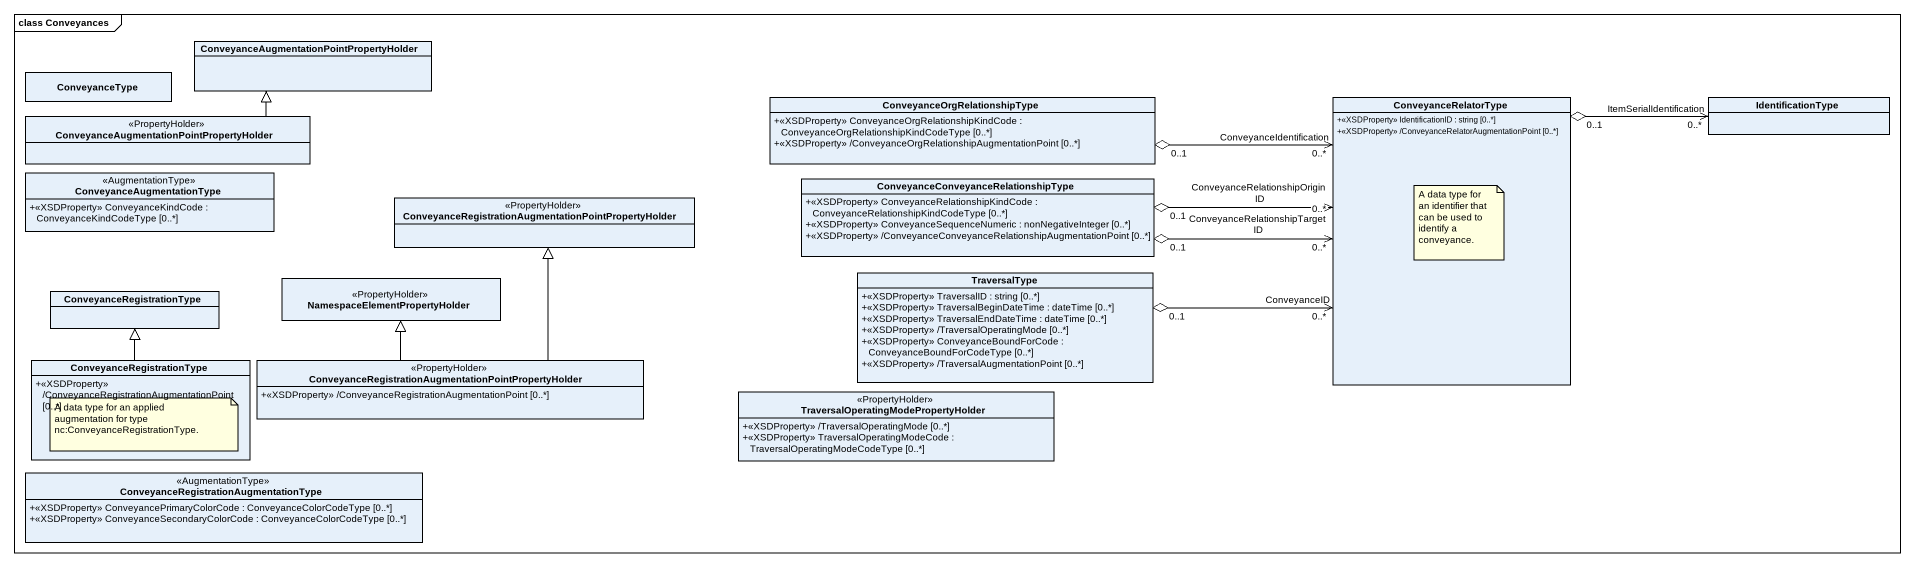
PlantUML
@startuml
mainframe class Conveyances
hide circle
hide empty members
skinparam classAttributeIconSize 0
class "ConveyanceAugmentationPointPropertyHolder" as ConveyanceAugmentationPointP
class ConveyanceType
class "ConveyanceOrgRelationshipType" as ConveyanceOrgRelationshipTyp {
  +<<XSDProperty>> ConveyanceOrgRelationshipKindCode : ConveyanceOrgRelationshipKindCodeType [0..*]
  +<<XSDProperty>> /ConveyanceOrgRelationshipAugmentationPoint [0..*]
}
class ConveyanceRelatorType {
  +<<XSDProperty>> IdentificationID : string [0..*]
  +<<XSDProperty>> /ConveyanceRelatorAugmentationPoint [0..*]
}
class IdentificationType
class "ConveyanceAugmentationPointPropertyHolder" as ConveyanceAugmentationPointP_2 <<PropertyHolder>>
class ConveyanceAugmentationType <<AugmentationType>> {
  +<<XSDProperty>> ConveyanceKindCode : ConveyanceKindCodeType [0..*]
}
class "ConveyanceConveyanceRelationshipType" as ConveyanceConveyanceRelation {
  +<<XSDProperty>> ConveyanceRelationshipKindCode : ConveyanceRelationshipKindCodeType [0..*]
  +<<XSDProperty>> ConveyanceSequenceNumeric : nonNegativeInteger [0..*]
  +<<XSDProperty>> /ConveyanceConveyanceRelationshipAugmentationPoint [0..*]
}
class "ConveyanceRegistrationAugmentationPointPropertyHolder" as ConveyanceRegistrationAugmen <<PropertyHolder>>
class ConveyanceRegistrationType
class "NamespaceElementPropertyHolder" as NamespaceElementPropertyHold <<PropertyHolder>>
class TraversalType {
  +<<XSDProperty>> TraversalID : string [0..*]
  +<<XSDProperty>> TraversalBeginDateTime : dateTime [0..*]
  +<<XSDProperty>> TraversalEndDateTime : dateTime [0..*]
  +<<XSDProperty>> /TraversalOperatingMode [0..*]
  +<<XSDProperty>> ConveyanceBoundForCode : ConveyanceBoundForCodeType [0..*]
  +<<XSDProperty>> /TraversalAugmentationPoint [0..*]
}
class "ConveyanceRegistrationType" as ConveyanceRegistrationType_2 {
  +<<XSDProperty>> /ConveyanceRegistrationAugmentationPoint [0..*]
}
class "ConveyanceRegistrationAugmentationPointPropertyHolder" as ConveyanceRegistrationAugmen_2 <<PropertyHolder>> {
  +<<XSDProperty>> /ConveyanceRegistrationAugmentationPoint [0..*]
}
class "TraversalOperatingModePropertyHolder" as TraversalOperatingModeProper <<PropertyHolder>> {
  +<<XSDProperty>> /TraversalOperatingMode [0..*]
  +<<XSDProperty>> TraversalOperatingModeCode : TraversalOperatingModeCodeType [0..*]
}
class "ConveyanceRegistrationAugmentationType" as ConveyanceRegistrationAugmen_3 <<AugmentationType>> {
  +<<XSDProperty>> ConveyancePrimaryColorCode : ConveyanceColorCodeType [0..*]
  +<<XSDProperty>> ConveyanceSecondaryColorCode : ConveyanceColorCodeType [0..*]
}
ConveyanceOrgRelationshipTyp "0..1" o-right-> "ConveyanceIdentification\n0..*" ConveyanceRelatorType
ConveyanceRelatorType "0..1" o-right-> "ItemSerialIdentification\n0..*" IdentificationType
ConveyanceAugmentationPointP_2 -right-|> ConveyanceAugmentationPointP
ConveyanceConveyanceRelation "0..1" o-right-> "ConveyanceRelationshipTargetID\n0..*" ConveyanceRelatorType
ConveyanceConveyanceRelation "0..1" o-right-> "ConveyanceRelationshipOriginID\n0..*" ConveyanceRelatorType
TraversalType "0..1" o-right-> "ConveyanceID\n0..*" ConveyanceRelatorType
ConveyanceRegistrationType_2 -up-|> ConveyanceRegistrationType
ConveyanceRegistrationAugmen_2 -up-|> ConveyanceRegistrationAugmen
ConveyanceRegistrationAugmen_2 -up-|> NamespaceElementPropertyHold
note top of ConveyanceRelatorType : A data type for an identifier that can be used to identify a conveyance.
note bottom of ConveyanceRegistrationType_2 : A data type for an applied augmentation for type nc:ConveyanceRegistrationType.
@enduml
